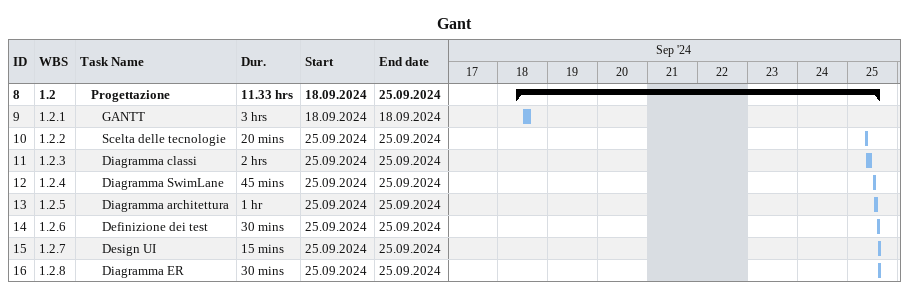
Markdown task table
Gant

| ID | WBS | Task | Duration | Start | Finish |
|---|---|---|---|---|---|
| 8 | 1.2 | **Progettazione** | 11.33h | 2024-09-18 | 2024-09-25 |
| 9 | 1.2.1 | GANTT | 3h | 2024-09-18 | 2024-09-18 |
| 10 | 1.2.2 | Scelta delle tecnologie | 20min | 2024-09-25 | 2024-09-25 |
| 11 | 1.2.3 | Diagramma classi | 2h | 2024-09-25 | 2024-09-25 |
| 12 | 1.2.4 | Diagramma SwimLane | 45min | 2024-09-25 | 2024-09-25 |
| 13 | 1.2.5 | Diagramma architettura | 1h | 2024-09-25 | 2024-09-25 |
| 14 | 1.2.6 | Definizione dei test | 30min | 2024-09-25 | 2024-09-25 |
| 15 | 1.2.7 | Design UI | 15min | 2024-09-25 | 2024-09-25 |
| 16 | 1.2.8 | Diagramma ER | 30min | 2024-09-25 | 2024-09-25 |
